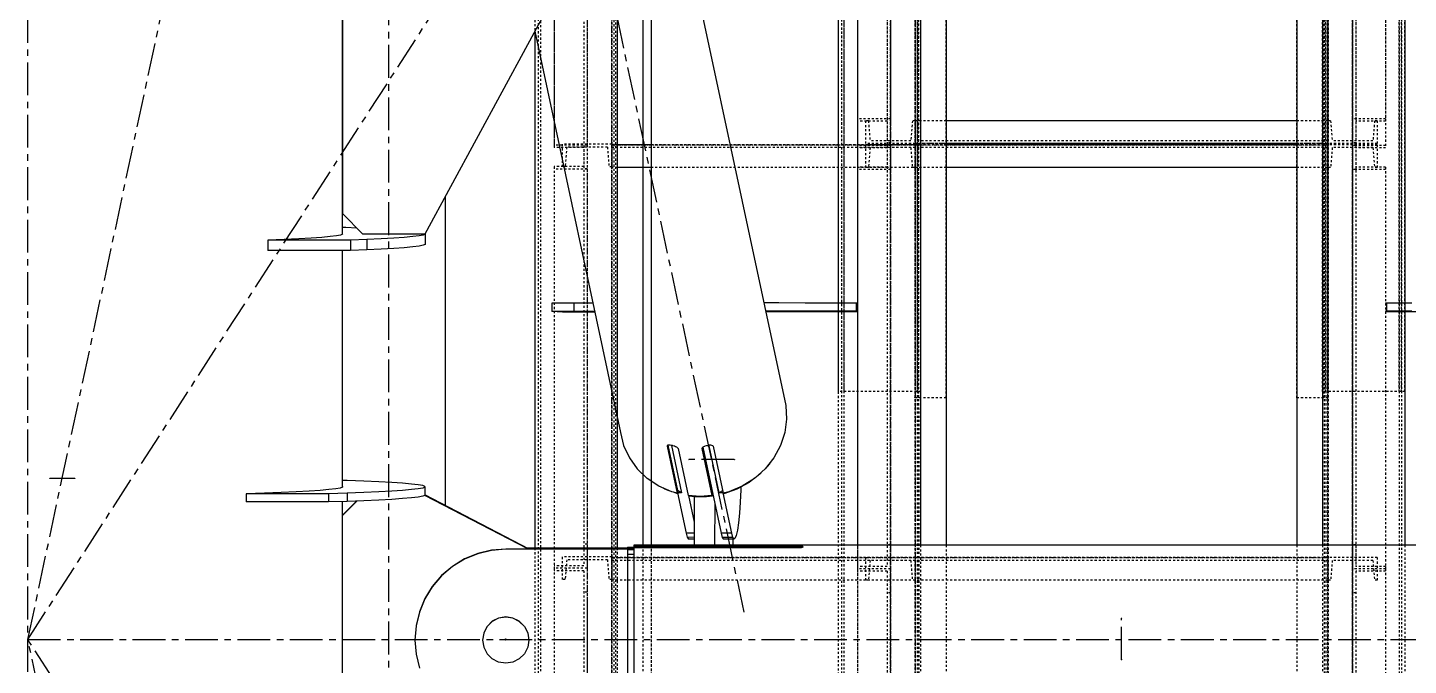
# Model space of a CAD drawing. Header units: millimetres. Extents: x 5143 to 30813, y 232 to 21408.
# Drawn here: x 11839.9 to 12174.5, y 9994 to 10148.5 of the extents above; entities that cross this region are included whole.
import ezdxf

# ---------------------------------------------------------------- set-up
doc = ezdxf.new("R2010")
doc.units = ezdxf.units.MM
doc.header["$LTSCALE"] = 0.25
for name, pattern in [('CENTER', [50.8, 31.75, -6.35, 6.35, -6.35]), ('XKITLINE00', [0]), ('XKITLINE02', [4, 2, -2]), ('XKITLINE03', [6, 3, -1, 1, -1])]:
    doc.linetypes.add(name, pattern=pattern)

msp = doc.modelspace()

# ---------------------------------------------------------------- linework, layer by layer
at = {"color": 3, "linetype": 'XKITLINE02'}
for p, q in [((12055, 10058.83), (12055.01, 11600.44)), ((12055.85, 10058.83), (12055.86, 11600.44)), ((12062.5, 10058.83), (12062.51, 11600.44)), ((12147.49, 10058.83), (12147.49, 11600.44)), ((12153.69, 10060.36), (12153.69, 11600.44)), ((12154.14, 10058.83), (12154.14, 11600.44)), ((12154.54, 10060.36), (12154.54, 11600.44)), ((12154.99, 10058.83), (12154.99, 11600.44)), ((12155.07, 10060.36), (12155.07, 11600.44)), ((12172.3, 10060.36), (12172.3, 11600.44)), ((12172.84, 10060.36), (12172.84, 11600.44)), ((12173.69, 10060.36), (12173.69, 11600.44)), ((12054.92, 10720.34), (12054.93, 10060.36)), ((12055.46, 10720.87), (12055.46, 10060.36)), ((12056.31, 10721.72), (12056.31, 10060.36)), ((12037.69, 10703.1), (12037.69, 10060.36)), ((12036.31, 10701.72), (12036.31, 10060.36)), ((12037.16, 10702.57), (12037.16, 10060.36)), ((12037.16, 10409.49), (12037.16, 9590.91)), ((12037.69, 10409.49), (12037.69, 9590.91)), ((12054.92, 10409.49), (12054.92, 9590.91)), ((12055, 10409.49), (12055.01, 9590.95)), ((12055, 10409.49), (12055, 9590.95)), ((12055.46, 10409.49), (12055.46, 9590.91)), ((12055.85, 10409.49), (12055.86, 9590.95)), ((12055.85, 10409.49), (12055.85, 9590.95)), ((12154.14, 10409.49), (12154.14, 9590.95)), ((12154.14, 10409.49), (12154.14, 9590.95)), ((12154.54, 10409.49), (12154.54, 9590.91)), ((12154.54, 10409.49), (12154.54, 9590.91)), ((12154.99, 10409.49), (12154.99, 9590.95)), ((12154.99, 10409.49), (12154.99, 9590.95)), ((12155.07, 10409.49), (12155.07, 9590.91)), ((12155.07, 10409.49), (12155.07, 9590.91)), ((12172.3, 10409.49), (12172.31, 9590.91)), ((12172.3, 10409.49), (12172.3, 9590.91)), ((12172.84, 10409.49), (12172.84, 9590.91)), ((12172.84, 10409.49), (12172.84, 9590.91)), ((11963.66, 10397.62), (11963.66, 9742.92)), ((11964.19, 10397.09), (11964.19, 9743.46)), ((11981.43, 10379.86), (11981.43, 9760.69)), ((11981.51, 10379.77), (11981.51, 9760.77)), ((11981.96, 10379.32), (11981.96, 9761.22)), ((11982.36, 10379.77), (11982.36, 9760.77)), ((11982.81, 10378.47), (11982.81, 9762.07)), ((11991.01, 10370.27), (11991.01, 9770.27)), ((12036.31, 10370.27), (12036.31, 9770.27)), ((11962.81, 10232.36), (11962.81, 10147.6)), ((12041.01, 10223.17), (12041.01, 10125.85)), ((12048.21, 10222.59), (12048.21, 10120.61)), ((12049.01, 10223.17), (12049.01, 10120.61)), ((12160.99, 10223.17), (12160.99, 10120.61)), ((12161.79, 10222.59), (12161.79, 10120.61)), ((12168.99, 10223.17), (12168.99, 10125.85)), ((11967.51, 10217.52), (11967.51, 10119.49)), ((11974.71, 10216.94), (11974.71, 10114.27)), ((12041.01, 10217.38), (12041.01, 10119.35)), ((12048.21, 10216.8), (12048.21, 10114.13)), ((12049.01, 10217.38), (12049.01, 10114.13)), ((12160.99, 10217.38), (12160.99, 10114.13)), ((12160.99, 10217.38), (12160.99, 10114.13)), ((12161.79, 10216.8), (12161.79, 10114.13)), ((12161.79, 10216.8), (12161.79, 10114.13)), ((12168.99, 10217.38), (12168.99, 10119.35)), ((12168.99, 10217.38), (12168.99, 10119.35)), ((11967.51, 10213.12), (11967.51, 10119.49)), ((11975.51, 10211.18), (11975.51, 10114.27)), ((11974.71, 10209.94), (11974.71, 10114.27)), ((12049.01, 10126.43), (12041.01, 10126.43)), ((12048.21, 10125.85), (12041.01, 10125.85)), ((12043.69, 10125.92), (12043.01, 10125.92)), ((12043.01, 10125.92), (12043.01, 10120.42)), ((12043.01, 10125.92), (12043.01, 10120.42)), ((12043.69, 10125.92), (12044.07, 10121.12)), ((12043.69, 10125.92), (12044.07, 10121.12)), ((12054.33, 10125.92), (12053.94, 10121.12)), ((12054.33, 10125.92), (12053.94, 10121.12)), ((12055.01, 10125.92), (12054.33, 10125.92)), ((12062.51, 10125.92), (12055.01, 10125.92)), ((12055.01, 10125.92), (12055.01, 10120.42)), ((12055.01, 10125.92), (12055.01, 10120.42)), ((12055.01, 10125.92), (12055.01, 10120.42)), ((12154.99, 10125.92), (12147.49, 10125.92)), ((12154.99, 10125.92), (12154.99, 10120.42)), ((12154.99, 10125.92), (12154.99, 10120.42)), ((12155.67, 10125.92), (12154.99, 10125.92)), ((12154.99, 10125.92), (12154.99, 10120.42)), ((12155.67, 10125.92), (12156.05, 10121.12)), ((12155.67, 10125.92), (12156.05, 10121.12)), ((12168.99, 10126.43), (12160.99, 10126.43)), ((12168.99, 10125.85), (12161.79, 10125.85)), ((12166.31, 10125.92), (12165.92, 10121.12)), ((12166.31, 10125.92), (12165.92, 10121.12)), ((12166.99, 10125.92), (12166.31, 10125.92)), ((12166.99, 10125.92), (12166.99, 10120.42)), ((12166.99, 10125.92), (12166.99, 10120.42)), ((12053.94, 10121.12), (12044.07, 10121.12)), ((12154.99, 10121.12), (12055.01, 10121.12)), ((12165.92, 10121.12), (12156.05, 10121.12)), ((11975.51, 10120.07), (11967.51, 10120.07)), ((11974.71, 10119.49), (11967.51, 10119.49)), ((11969.51, 10120.27), (11969.51, 10114.77)), ((11981.51, 10120.27), (11969.51, 10120.27)), ((11969.51, 10120.27), (11969.51, 10114.77)), ((11970.57, 10119.57), (11970.19, 10114.77)), ((11970.57, 10119.57), (11970.19, 10114.77)), ((11980.44, 10119.57), (11970.57, 10119.57)), ((11975.51, 10120.09), (11974.71, 10120.09)), ((11974.71, 10120.09), (11974.71, 10018.11)), ((11975.51, 10120.09), (11975.51, 10017.52)), ((11980.44, 10119.57), (11980.83, 10114.77)), ((11980.44, 10119.57), (11980.83, 10114.77)), ((11981.51, 10120.27), (11981.51, 10114.77)), ((11981.51, 10120.27), (11981.51, 10114.77)), ((11981.51, 10120.13), (11981.51, 10114.63)), ((11982.81, 10120.13), (11981.51, 10120.13)), ((12154.99, 10119.43), (11981.51, 10119.43)), ((12062.51, 10120.13), (11991.01, 10120.13)), ((12049.01, 10119.93), (12041.01, 10119.93)), ((12048.21, 10119.35), (12041.01, 10119.35)), ((12055.01, 10120.42), (12043.01, 10120.42)), ((12043.01, 10120.13), (12043.01, 10114.63)), ((12055.01, 10120.13), (12043.01, 10120.13)), ((12043.01, 10120.13), (12043.01, 10114.63)), ((12044.07, 10119.43), (12043.69, 10114.63)), ((12044.07, 10119.43), (12043.69, 10114.63)), ((12053.94, 10119.43), (12044.07, 10119.43)), ((12049.01, 10120.61), (12048.21, 10120.61)), ((12049.01, 10119.94), (12048.21, 10119.94)), ((12048.21, 10119.94), (12048.21, 10021.9)), ((12048.21, 10119.93), (12048.21, 10114.13)), ((12049.01, 10119.94), (12049.01, 10021.9)), ((12053.94, 10119.43), (12054.33, 10114.63)), ((12053.94, 10119.43), (12054.33, 10114.63)), ((12062.51, 10120.42), (12055.01, 10120.42)), ((12055.01, 10120.13), (12055.01, 10114.63)), ((12062.51, 10120.13), (12055.01, 10120.13)), ((12055.01, 10120.13), (12055.01, 10114.63)), ((12055.01, 10120.13), (12055.01, 10114.63)), ((12154.99, 10119.43), (12055.01, 10119.43)), ((12154.99, 10120.42), (12147.49, 10120.42)), ((12154.99, 10120.13), (12147.49, 10120.13)), ((12154.99, 10120.13), (12147.49, 10120.13)), ((12166.99, 10120.42), (12154.99, 10120.42)), ((12154.99, 10120.13), (12154.99, 10114.63)), ((12154.99, 10120.13), (12154.99, 10114.63)), ((12154.99, 10120.13), (12154.99, 10114.63)), ((12166.99, 10120.13), (12154.99, 10120.13)), ((12154.99, 10120.13), (12154.99, 10114.63)), ((12154.99, 10120.13), (12154.99, 10114.63)), ((12166.99, 10120.13), (12154.99, 10120.13)), ((12154.99, 10120.13), (12154.99, 10114.63)), ((12156.05, 10119.43), (12155.67, 10114.63)), ((12156.05, 10119.43), (12155.67, 10114.63)), ((12156.05, 10119.43), (12155.67, 10114.63)), ((12156.05, 10119.43), (12155.67, 10114.63)), ((12165.92, 10119.43), (12156.05, 10119.43)), ((12165.92, 10119.43), (12156.05, 10119.43)), ((12161.79, 10120.61), (12160.99, 10120.61)), ((12160.99, 10119.94), (12160.99, 10017.38)), ((12161.79, 10119.94), (12160.99, 10119.94)), ((12160.99, 10119.94), (12160.99, 10017.38)), ((12161.79, 10119.94), (12160.99, 10119.94)), ((12168.99, 10119.93), (12160.99, 10119.93)), ((12168.99, 10119.93), (12160.99, 10119.93)), ((12161.79, 10119.94), (12161.79, 10017.96)), ((12161.79, 10119.94), (12161.79, 10017.96)), ((12168.99, 10119.35), (12161.79, 10119.35)), ((12168.99, 10119.35), (12161.79, 10119.35)), ((12165.92, 10119.43), (12166.31, 10114.63)), ((12165.92, 10119.43), (12166.31, 10114.63)), ((12165.92, 10119.43), (12166.31, 10114.63)), ((12165.92, 10119.43), (12166.31, 10114.63)), ((12166.99, 10120.13), (12166.99, 10114.63)), ((12166.99, 10120.13), (12166.99, 10114.63)), ((12166.99, 10120.13), (12166.99, 10114.63)), ((12166.99, 10120.13), (12166.99, 10114.63)), ((11974.71, 10114.84), (11967.51, 10114.84)), ((11967.51, 10114.84), (11967.51, 10017.52)), ((11975.51, 10114.26), (11967.51, 10114.26)), ((11970.19, 10114.77), (11969.51, 10114.77)), ((11975.51, 10114.27), (11974.71, 10114.27)), ((11981.51, 10114.77), (11980.83, 10114.77)), ((11982.81, 10114.63), (11981.51, 10114.63)), ((12062.51, 10114.63), (11991.01, 10114.63)), ((12048.21, 10114.7), (12041.01, 10114.7)), ((12041.01, 10114.7), (12041.01, 10017.38)), ((12049.01, 10114.12), (12041.01, 10114.12)), ((12043.69, 10114.63), (12043.01, 10114.63)), ((12049.01, 10114.13), (12048.21, 10114.13)), ((12055.01, 10114.63), (12054.33, 10114.63)), ((12062.51, 10114.63), (12055.01, 10114.63)), ((12154.99, 10114.63), (12147.49, 10114.63)), ((12154.99, 10114.63), (12147.49, 10114.63)), ((12155.67, 10114.63), (12154.99, 10114.63)), ((12155.67, 10114.63), (12154.99, 10114.63)), ((12161.79, 10114.13), (12160.99, 10114.13)), ((12161.79, 10114.13), (12160.99, 10114.13)), ((12168.99, 10114.12), (12160.99, 10114.12)), ((12168.99, 10114.12), (12160.99, 10114.12)), ((12168.99, 10114.7), (12161.79, 10114.7)), ((12168.99, 10114.7), (12161.79, 10114.7)), ((12166.99, 10114.63), (12166.31, 10114.63)), ((12166.99, 10114.63), (12166.31, 10114.63)), ((12168.99, 10114.7), (12168.99, 10017.38)), ((12168.99, 10114.7), (12168.99, 10017.38)), ((12056.31, 10060.36), (12036.31, 10060.36)), ((12062.5, 10058.83), (12055, 10058.83)), ((12154.99, 10058.83), (12147.49, 10058.83)), ((12173.69, 10060.36), (12153.69, 10060.36)), ((11962.81, 10022.4), (11962.81, 9978.15)), ((11975.51, 10023.35), (11974.71, 10023.35)), ((11975.51, 10022.4), (11975.51, 10017.52)), ((11982.81, 10022.4), (11982.81, 9978.15)), ((11989.01, 10023.11), (11989.01, 9977.44)), ((11991.01, 10023.11), (11991.01, 9977.44)), ((12041.01, 10023.11), (12041.01, 9977.44)), ((12041.01, 10021.9), (12041.01, 10017.96)), ((12049.01, 10023.2), (12048.21, 10023.2)), ((12048.21, 10021.9), (12048.21, 10017.96)), ((12049.01, 10021.9), (12049.01, 10017.38)), ((12056.31, 10023.11), (12056.31, 9977.44)), ((12062.5, 10023.11), (12062.5, 9977.44)), ((12062.51, 10023.11), (12062.51, 9977.44)), ((12147.49, 10023.11), (12147.49, 9977.44)), ((12147.49, 10023.11), (12147.49, 9977.44)), ((12153.69, 10023.11), (12153.69, 9977.44)), ((12153.69, 10023.11), (12153.69, 9977.44)), ((12160.99, 10023.2), (12160.99, 10017.38)), ((12161.79, 10023.2), (12160.99, 10023.2)), ((12161.79, 10023.2), (12160.99, 10023.2)), ((12161.79, 10023.2), (12161.79, 10017.96)), ((12173.69, 10023.11), (12173.69, 9977.44)), ((12173.69, 10023.11), (12173.69, 9977.44)), ((11974.71, 10018.11), (11967.51, 10018.11)), ((11967.51, 10017.52), (11967.51, 9919.49)), ((11975.51, 10017.52), (11967.51, 10017.52)), ((11975.51, 10017.52), (11967.51, 10017.52)), ((11969.51, 10020.27), (11969.51, 10014.77)), ((11981.51, 10020.27), (11969.51, 10020.27)), ((11969.51, 10020.27), (11969.51, 10014.77)), ((11970.57, 10019.57), (11970.19, 10014.77)), ((11970.57, 10019.57), (11970.19, 10014.77)), ((11980.44, 10019.57), (11970.57, 10019.57)), ((11975.51, 10017.52), (11975.51, 9914.27)), ((11980.44, 10019.57), (11980.83, 10014.77)), ((11980.44, 10019.57), (11980.83, 10014.77)), ((11981.51, 10020.27), (11981.51, 10014.77)), ((11981.51, 10020.27), (11981.51, 10014.77)), ((11981.51, 10020.13), (11981.51, 10014.63)), ((12154.99, 10020.13), (11981.51, 10020.13)), ((12154.99, 10019.43), (11981.51, 10019.43)), ((12048.21, 10017.96), (12041.01, 10017.96)), ((12041.01, 10017.38), (12041.01, 9978.88)), ((12049.01, 10017.38), (12041.01, 10017.38)), ((12049.01, 10017.38), (12041.01, 10017.38)), ((12043.01, 10020.13), (12043.01, 10014.63)), ((12055.01, 10020.13), (12043.01, 10020.13)), ((12043.01, 10020.13), (12043.01, 10014.63)), ((12044.07, 10019.43), (12043.69, 10014.63)), ((12044.07, 10019.43), (12043.69, 10014.63)), ((12053.94, 10019.43), (12044.07, 10019.43)), ((12049.01, 10017.38), (12049.01, 9914.13)), ((12053.94, 10019.43), (12054.33, 10014.63)), ((12053.94, 10019.43), (12054.33, 10014.63)), ((12055.01, 10020.13), (12055.01, 10014.63)), ((12154.99, 10020.13), (12055.01, 10020.13)), ((12055.01, 10020.13), (12055.01, 10014.63)), ((12055.01, 10020.13), (12055.01, 10014.63)), ((12154.99, 10019.43), (12055.01, 10019.43)), ((12154.99, 10020.13), (12154.99, 10014.63)), ((12154.99, 10020.13), (12154.99, 10014.63)), ((12154.99, 10020.13), (12154.99, 10014.63)), ((12166.99, 10020.13), (12154.99, 10020.13)), ((12154.99, 10020.13), (12154.99, 10014.63)), ((12154.99, 10020.13), (12154.99, 10014.63)), ((12166.99, 10020.13), (12154.99, 10020.13)), ((12154.99, 10020.13), (12154.99, 10014.63)), ((12156.05, 10019.43), (12155.67, 10014.63)), ((12156.05, 10019.43), (12155.67, 10014.63)), ((12156.05, 10019.43), (12155.67, 10014.63)), ((12156.05, 10019.43), (12155.67, 10014.63)), ((12165.92, 10019.43), (12156.05, 10019.43)), ((12165.92, 10019.43), (12156.05, 10019.43)), ((12160.99, 10017.38), (12160.99, 9914.13)), ((12168.99, 10017.38), (12160.99, 10017.38)), ((12168.99, 10017.38), (12160.99, 10017.38)), ((12160.99, 10017.38), (12160.99, 9914.13)), ((12168.99, 10017.38), (12160.99, 10017.38)), ((12168.99, 10017.38), (12160.99, 10017.38)), ((12168.99, 10017.96), (12161.79, 10017.96)), ((12168.99, 10017.96), (12161.79, 10017.96)), ((12165.92, 10019.43), (12166.31, 10014.63)), ((12165.92, 10019.43), (12166.31, 10014.63)), ((12165.92, 10019.43), (12166.31, 10014.63)), ((12165.92, 10019.43), (12166.31, 10014.63)), ((12166.99, 10020.13), (12166.99, 10014.63)), ((12166.99, 10020.13), (12166.99, 10014.63)), ((12166.99, 10020.13), (12166.99, 10014.63)), ((12166.99, 10020.13), (12166.99, 10014.63)), ((12168.99, 10017.96), (12168.99, 10017.38)), ((12168.99, 10017.38), (12168.99, 9919.35)), ((12168.99, 10017.38), (12168.99, 9919.35)), ((11974.71, 10016.94), (11967.51, 10016.94)), ((11970.19, 10014.77), (11969.51, 10014.77)), ((11974.71, 10016.94), (11974.71, 9914.27)), ((11981.51, 10014.77), (11980.83, 10014.77)), ((12154.99, 10014.63), (11981.51, 10014.63)), ((12048.21, 10016.8), (12041.01, 10016.8)), ((12043.69, 10014.63), (12043.01, 10014.63)), ((12048.21, 10016.8), (12048.21, 9978.88)), ((12055.01, 10014.63), (12054.33, 10014.63)), ((12154.99, 10014.63), (12055.01, 10014.63)), ((12155.67, 10014.63), (12154.99, 10014.63)), ((12155.67, 10014.63), (12154.99, 10014.63)), ((12161.79, 10016.8), (12161.79, 9914.13)), ((12168.99, 10016.8), (12161.79, 10016.8)), ((12161.79, 10016.8), (12161.79, 9914.13)), ((12168.99, 10016.8), (12161.79, 10016.8)), ((12166.99, 10014.63), (12166.31, 10014.63)), ((12166.99, 10014.63), (12166.31, 10014.63)), ((11975.51, 10011.72), (11974.71, 10011.72)), ((12049.01, 10011.57), (12048.21, 10011.57)), ((12161.79, 10011.57), (12160.99, 10011.57)), ((12161.79, 10011.57), (12160.99, 10011.57)), ((11975.51, 10009.95), (11975.51, 9920.07))]:
    msp.add_line(p, q, dxfattribs=at)
at = {"color": 1, "linetype": 'XKITLINE03'}
for p, q in [((12055.01, 11600.44), (12055, 10058.83)), ((12154.99, 10058.83), (12154.99, 11600.44)), ((12160.99, 11600.44), (12160.99, 10060.36)), ((12049.01, 9590.91), (12049.01, 10409.49)), ((12055, 10409.49), (12055.01, 9590.95)), ((12055, 10409.49), (12055, 9590.95)), ((12154.99, 9590.95), (12154.99, 10409.49)), ((12154.99, 9590.95), (12154.99, 10409.49)), ((12160.99, 10409.49), (12160.99, 9590.91)), ((12160.99, 9590.91), (12160.99, 10409.49)), ((11981.51, 9760.77), (11981.51, 10379.77)), ((12049.01, 10223.17), (12049.01, 10126.43)), ((12160.99, 10126.43), (12160.99, 10223.17)), ((11975.51, 10217.52), (11975.51, 10120.07)), ((12049.01, 10217.38), (12049.01, 10119.93)), ((12160.99, 10119.93), (12160.99, 10217.38)), ((12160.99, 10119.93), (12160.99, 10217.38)), ((11981.51, 10120.27), (11981.51, 10120.27)), ((11981.51, 10120.13), (12154.99, 10120.13)), ((12154.99, 10120.42), (12055.01, 10120.42)), ((12055.01, 10120.42), (12055.01, 10120.42)), ((12055.01, 10120.13), (12154.99, 10120.13)), ((12055.01, 10120.13), (12055.01, 10120.13)), ((12154.99, 10120.42), (12154.99, 10120.42)), ((12154.99, 10120.13), (12154.99, 10120.13)), ((12154.99, 10120.13), (12154.99, 10120.13)), ((11975.51, 10114.26), (11975.51, 10017.52)), ((12049.01, 10114.12), (12049.01, 10017.38)), ((12160.99, 10017.38), (12160.99, 10114.12)), ((12160.99, 10017.38), (12160.99, 10114.12)), ((11975.51, 10017.52), (11975.51, 9920.07)), ((11981.51, 10020.27), (11981.51, 10020.27)), ((11981.51, 10020.13), (12154.99, 10020.13)), ((12049.01, 10017.38), (12049.01, 9919.93)), ((12055.01, 10020.13), (12154.99, 10020.13)), ((12055.01, 10020.13), (12055.01, 10020.13)), ((12154.99, 10020.13), (12154.99, 10020.13)), ((12154.99, 10020.13), (12154.99, 10020.13)), ((12160.99, 9919.93), (12160.99, 10017.38)), ((12160.99, 9919.93), (12160.99, 10017.38))]:
    msp.add_line(p, q, dxfattribs=at)
at = {"color": 8, "linetype": 'CENTER'}
for p, q in [((12013.58, 10006.9), (11840, 10820.27)), ((11840, 10000.27), (12370, 10820.27)), ((11840, 8951.04), (11840, 10620.27)), ((11840, 10000.27), (11927.5, 10410.27)), ((11927.5, 9590.27), (11927.5, 10410.27)), ((12011.17, 10043.85), (12000.21, 10043.88)), ((11845.34, 10039.34), (11851.32, 10039.33)), ((12105, 9995.42), (12105, 10005.42)), ((11955.8, 10000.14), (11955.8, 10000.41)), ((12370, 9180.27), (11840, 10000.27)), ((11840, 10000.27), (12370, 10000.27)), ((11927.5, 9590.27), (11840, 10000.27))]:
    msp.add_line(p, q, dxfattribs=at)
at = {"color": 7, "linetype": 'XKITLINE00'}
for p, q in [((12147.49, 10409.49), (12147.49, 10023.11)), ((12147.49, 10409.49), (12147.49, 10023.11)), ((12153.69, 10409.49), (12153.69, 10023.11)), ((12153.69, 10409.49), (12153.69, 10023.11)), ((12173.69, 10409.49), (12173.69, 10023.11)), ((12173.69, 10409.49), (12173.69, 10023.11)), ((12062.5, 10302.46), (12062.5, 10023.11)), ((12062.51, 10302.46), (12062.51, 10023.11)), ((12056.31, 10292.87), (12056.31, 10023.11)), ((12041.01, 10269.2), (12041.01, 10023.11)), ((11991.01, 10191.84), (11991.01, 10023.11)), ((11989.01, 10188.75), (11989.01, 10023.11)), ((11982.81, 10180.45), (11982.81, 10022.4)), ((11962.81, 10147.6), (11962.81, 10022.4)), ((12147.49, 10125.92), (12062.51, 10125.92)), ((11991.01, 10120.13), (11982.81, 10120.13)), ((12147.49, 10120.42), (12062.51, 10120.42)), ((12147.49, 10120.13), (12062.51, 10120.13)), ((12147.49, 10120.13), (12062.51, 10120.13)), ((11991.01, 10114.63), (11982.81, 10114.63)), ((12147.49, 10114.63), (12062.51, 10114.63)), ((12147.49, 10114.63), (12062.51, 10114.63))]:
    msp.add_line(p, q, dxfattribs=at)
at = {"color": 8, "linetype": 'XKITLINE00'}
for p, q in [((11916.2, 10201.99), (11916.2, 10098.43)), ((11916.21, 10198.43), (11916.21, 10103.47)), ((11993.89, 10196.3), (12023.63, 10056.94)), ((11969.17, 10159.36), (11936.21, 10098.48)), ((11962.82, 10147.62), (11983.57, 10050.42)), ((11941.09, 10107.49), (11941.09, 10032.77)), ((11916.2, 10103.52), (11916.21, 10103.47)), ((11921.21, 10098.48), (11916.21, 10103.47)), ((11908.66, 10097.52), (11905.63, 10097.35)), ((11911.21, 10097.7), (11908.66, 10097.52)), ((11913.26, 10097.88), (11911.21, 10097.7)), ((11914.79, 10098.07), (11913.26, 10097.88)), ((11915.79, 10098.26), (11914.79, 10098.07)), ((11916.25, 10098.45), (11915.79, 10098.26)), ((11917.05, 10100.06), (11916.2, 10100.06)), ((11916.2, 10098.61), (11916.25, 10098.45)), ((11919.73, 10099.96), (11917.05, 10100.06)), ((11936.21, 10098.48), (11921.21, 10098.48)), ((11928.66, 10097.53), (11925.62, 10097.36)), ((11931.21, 10097.7), (11928.66, 10097.53)), ((11933.26, 10097.89), (11931.21, 10097.7)), ((11934.79, 10098.07), (11933.26, 10097.89)), ((11935.79, 10098.27), (11934.79, 10098.07)), ((11936.25, 10098.46), (11935.79, 10098.27)), ((11936.23, 10098.52), (11936.25, 10098.46)), ((11936.25, 10098.46), (11936.25, 10095.96)), ((11902.13, 10097.19), (11898.19, 10097.03)), ((11918.19, 10097.04), (11898.19, 10097.03)), ((11898.19, 10097.03), (11898.19, 10094.53)), ((11918.19, 10094.54), (11898.19, 10094.53)), ((11905.63, 10097.35), (11902.13, 10097.19)), ((11916.2, 10094.54), (11916.2, 10037.15)), ((11922.13, 10097.19), (11918.19, 10097.04)), ((11918.19, 10097.04), (11918.19, 10094.54)), ((11922.13, 10094.69), (11918.19, 10094.54)), ((11925.62, 10097.36), (11922.13, 10097.19)), ((11922.13, 10097.19), (11922.13, 10094.69)), ((11925.62, 10094.86), (11922.13, 10094.69)), ((11928.66, 10095.03), (11925.62, 10094.86)), ((11931.21, 10095.2), (11928.66, 10095.03)), ((11933.26, 10095.39), (11931.21, 10095.2)), ((11934.79, 10095.58), (11933.26, 10095.39)), ((11935.79, 10095.77), (11934.79, 10095.58)), ((11936.25, 10095.96), (11935.79, 10095.77)), ((11972.32, 10081.75), (11966.96, 10081.73)), ((11966.96, 10081.73), (11966.96, 10079.73)), ((11976.88, 10081.76), (11972.32, 10081.75)), ((11972.32, 10081.75), (11972.32, 10079.75)), ((12021.99, 10081.8), (12018.32, 10081.8)), ((12028.37, 10081.79), (12021.99, 10081.8)), ((12034.64, 10081.79), (12028.37, 10081.79)), ((12040.75, 10081.78), (12034.64, 10081.79)), ((12040.75, 10081.78), (12040.75, 10079.78)), ((12041.01, 10081.78), (12040.75, 10081.78)), ((12169.24, 10081.78), (12168.99, 10081.78)), ((12175.35, 10081.79), (12169.24, 10081.78)), ((12169.24, 10081.78), (12169.24, 10079.78)), ((11972.32, 10079.75), (11966.96, 10079.73)), ((11969.54, 10079.59), (11966.96, 10079.73)), ((11969.54, 10079.74), (11969.54, 10079.59)), ((11974.9, 10079.6), (11969.54, 10079.59)), ((11977.3, 10079.76), (11972.32, 10079.75)), ((11974.9, 10079.75), (11974.9, 10079.6)), ((11977.34, 10079.61), (11974.9, 10079.6)), ((12021.99, 10079.8), (12018.75, 10079.8)), ((12024.58, 10079.66), (12018.78, 10079.66)), ((12028.37, 10079.79), (12021.99, 10079.8)), ((12030.96, 10079.65), (12024.58, 10079.66)), ((12034.64, 10079.79), (12028.37, 10079.79)), ((12037.23, 10079.64), (12030.96, 10079.65)), ((12040.75, 10079.78), (12034.64, 10079.79)), ((12041.01, 10079.64), (12037.23, 10079.64)), ((12041.01, 10079.78), (12040.75, 10079.78)), ((12169.24, 10079.78), (12168.99, 10079.78)), ((12172.76, 10079.64), (12168.99, 10079.64)), ((12175.35, 10079.79), (12169.24, 10079.78)), ((12179.03, 10079.65), (12172.76, 10079.64)), ((12023.63, 10056.94), (12023.82, 10053.68)), ((12023.82, 10053.68), (12023.39, 10050.42)), ((11983.57, 10050.42), (11984.36, 10047.26)), ((11984.36, 10047.26), (11985.75, 10044.29)), ((11994.93, 10047.25), (11994.89, 10047.13)), ((11995.08, 10047.33), (11994.93, 10047.25)), ((11995.07, 10047.33), (11997.36, 10036.62)), ((11995.3, 10047.37), (11995.08, 10047.33)), ((11995.1, 10047.33), (11997.45, 10036.36)), ((11995.6, 10047.36), (11995.3, 10047.37)), ((11995.94, 10047.31), (11995.6, 10047.36)), ((11995.95, 10047.25), (11995.82, 10047.33)), ((11996.3, 10047.22), (11995.94, 10047.31)), ((11995.95, 10047.25), (11998.39, 10035.84)), ((11996.17, 10047.25), (11995.95, 10047.25)), ((11996.66, 10047.09), (11996.3, 10047.22)), ((12004.4, 10047.19), (12004.05, 10047.07)), ((12004.77, 10047.29), (12004.4, 10047.19)), ((12004.98, 10047.23), (12004.55, 10047.23)), ((12005.13, 10047.34), (12004.77, 10047.29)), ((12005.19, 10047.34), (12004.98, 10047.23)), ((12004.98, 10047.23), (12007.42, 10035.82)), ((12005.46, 10047.34), (12005.13, 10047.34)), ((12005.74, 10047.3), (12005.46, 10047.34)), ((12005.94, 10047.22), (12005.74, 10047.3)), ((12005.94, 10047.22), (12006.04, 10047.1)), ((12022.37, 10047.26), (12020.77, 10044.29)), ((12023.39, 10050.42), (12022.37, 10047.26)), ((11985.75, 10044.29), (11987.67, 10041.61)), ((11994.89, 10047.13), (11997.32, 10035.72)), ((11996.9, 10046.98), (11996.66, 10047.09)), ((11996.98, 10046.96), (11996.9, 10046.98)), ((11997.25, 10046.84), (11996.98, 10046.96)), ((11997.45, 10046.7), (11997.25, 10046.84)), ((11997.45, 10046.7), (11997.55, 10046.56)), ((11997.55, 10046.56), (11999.99, 10035.14)), ((12003.38, 10046.69), (12003.33, 10046.55)), ((12003.33, 10046.55), (12005.77, 10035.14)), ((12003.52, 10046.83), (12003.38, 10046.69)), ((12003.5, 10046.8), (12005.8, 10036.02)), ((12003.75, 10046.95), (12003.52, 10046.83)), ((12003.54, 10046.84), (12007.99, 10026.01)), ((12003.92, 10047), (12003.75, 10046.95)), ((12004.05, 10047.07), (12003.92, 10047)), ((12006.04, 10047.1), (12008.48, 10035.69)), ((12020.77, 10044.29), (12018.65, 10041.61)), ((11990.08, 10039.3), (11987.67, 10041.61)), ((12018.65, 10041.61), (12016.08, 10039.3)), ((12018.13, 10041.15), (12017.38, 10040.32)), ((12019.6, 10042.74), (12019.2, 10042.3)), ((12019.86, 10043.14), (12019.6, 10042.74)), ((11916.23, 10037.16), (11915.68, 10036.97)), ((11917.34, 10038.78), (11916.2, 10038.81)), ((11916.23, 10037.36), (11916.2, 10037.37)), ((11916.23, 10037.36), (11916.23, 10037.16)), ((11921.4, 10038.62), (11917.34, 10038.78)), ((11925.01, 10038.46), (11921.4, 10038.62)), ((11928.16, 10038.29), (11925.01, 10038.46)), ((11930.81, 10038.11), (11928.16, 10038.29)), ((11932.96, 10037.93), (11930.81, 10038.11)), ((11934.59, 10037.74), (11932.96, 10037.93)), ((11935.68, 10037.55), (11934.59, 10037.74)), ((11936.23, 10037.36), (11935.68, 10037.55)), ((11936.23, 10037.16), (11935.68, 10036.97)), ((11936.23, 10037.36), (11936.23, 10035.16)), ((11992.9, 10037.42), (11990.08, 10039.3)), ((11996.04, 10036.04), (11992.9, 10037.42)), ((12013.12, 10037.42), (12009.88, 10036.04)), ((12014.75, 10038.28), (12011.8, 10036.66)), ((12012.76, 10037.19), (12012.74, 10036.51)), ((12016.08, 10039.3), (12013.12, 10037.42)), ((12015.99, 10039.24), (12014.75, 10038.28)), ((12017.38, 10040.32), (12016.18, 10039.39)), ((11897.34, 10035.74), (11892.88, 10035.6)), ((11912.88, 10035.6), (11892.88, 10035.6)), ((11892.88, 10035.6), (11892.88, 10033.6)), ((11901.4, 10035.89), (11897.34, 10035.74)), ((11905.01, 10036.05), (11901.4, 10035.89)), ((11908.16, 10036.22), (11905.01, 10036.05)), ((11910.81, 10036.4), (11908.16, 10036.22)), ((11912.96, 10036.58), (11910.81, 10036.4)), ((11917.34, 10035.74), (11912.88, 10035.6)), ((11912.88, 10035.6), (11912.88, 10033.6)), ((11914.59, 10036.77), (11912.96, 10036.58)), ((11915.68, 10036.97), (11914.59, 10036.77)), ((11919.7, 10033.83), (11916.2, 10030.32)), ((11919.83, 10033.83), (11916.2, 10030.2)), ((11921.4, 10035.89), (11917.34, 10035.74)), ((11917.34, 10035.74), (11917.34, 10033.74)), ((11921.4, 10033.89), (11917.34, 10033.74)), ((11925.01, 10036.05), (11921.4, 10035.89)), ((11925.01, 10034.05), (11921.4, 10033.89)), ((11928.16, 10036.22), (11925.01, 10036.05)), ((11928.16, 10034.22), (11925.01, 10034.05)), ((11930.81, 10036.4), (11928.16, 10036.22)), ((11930.81, 10034.4), (11928.16, 10034.22)), ((11932.96, 10036.58), (11930.81, 10036.4)), ((11932.96, 10034.59), (11930.81, 10034.4)), ((11934.59, 10036.77), (11932.96, 10036.58)), ((11934.59, 10034.77), (11932.96, 10034.59)), ((11935.68, 10036.97), (11934.59, 10036.77)), ((11935.68, 10034.97), (11934.59, 10034.77)), ((11936.23, 10035.16), (11935.68, 10034.97)), ((11961.44, 10022.19), (11936.23, 10035.3)), ((11961.18, 10022.2), (11936.23, 10035.18)), ((11994.36, 10036.71), (11993.83, 10037.01)), ((11994.35, 10036.79), (11994.36, 10036.71)), ((11995.4, 10036.32), (11994.36, 10036.71)), ((11997.32, 10035.72), (11996.04, 10036.04)), ((11997.46, 10035.56), (11996.42, 10035.94)), ((11997.36, 10036.62), (11997.32, 10035.72)), ((11997.36, 10036.75), (11997.34, 10036.13)), ((11997.34, 10036.13), (11997.46, 10035.56)), ((11997.45, 10036.36), (11997.43, 10035.84)), ((11998.39, 10035.84), (11997.43, 10035.84)), ((11997.43, 10035.84), (11999.52, 10026.03)), ((11998.39, 10035.84), (11997.45, 10036.36)), ((11997.46, 10035.67), (11997.46, 10035.56)), ((12002.92, 10034.91), (11999.99, 10035.14)), ((12000.07, 10035.14), (12001.44, 10028.7)), ((12000.1, 10035.14), (12000.13, 10035)), ((12001.56, 10034.85), (12000.13, 10035)), ((12001.46, 10034.86), (12001.43, 10023.11)), ((12001.53, 10035.02), (12001.56, 10034.85)), ((12003.01, 10034.8), (12001.56, 10034.85)), ((12005.77, 10035.14), (12002.92, 10034.91)), ((12004.46, 10034.84), (12003.01, 10034.8)), ((12004.42, 10035.03), (12004.46, 10034.84)), ((12005.9, 10034.99), (12004.46, 10034.84)), ((12005.8, 10036.02), (12005.77, 10035.14)), ((12005.81, 10036.22), (12005.78, 10035.56)), ((12005.78, 10035.56), (12005.9, 10034.99)), ((12005.93, 10035.65), (12005.9, 10034.99)), ((12008.35, 10036.3), (12007.42, 10035.82)), ((12008.38, 10035.82), (12007.42, 10035.82)), ((12008.39, 10036.09), (12008.38, 10035.82)), ((12008.38, 10035.82), (12010.48, 10026)), ((12009.88, 10036.04), (12008.48, 10035.69)), ((12008.58, 10035.72), (12008.62, 10035.53)), ((12011.8, 10036.66), (12008.62, 10035.53)), ((12011.76, 10036.84), (12011.8, 10036.66)), ((12012.74, 10036.51), (12012.59, 10033.52)), ((11912.88, 10033.6), (11892.88, 10033.6)), ((11917.34, 10033.74), (11912.88, 10033.6)), ((11916.2, 10033.7), (11916.2, 10030.26)), ((12006.43, 10033.29), (12006.41, 10023.11)), ((12012.41, 10030.85), (12012.18, 10028.57)), ((12012.59, 10033.52), (12012.41, 10030.85)), ((11916.2, 10030.26), (11916.2, 10030.2)), ((11916.2, 10030.2), (11916.2, 9970.23)), ((12012.18, 10028.57), (12011.93, 10026.76)), ((12001.43, 10026.03), (11999.52, 10026.03)), ((11999.52, 10026.03), (11999.8, 10025.03)), ((12001.43, 10025.02), (11999.8, 10025.03)), ((11999.8, 10025.03), (12000.1, 10024.6)), ((12001.43, 10024.59), (12000.1, 10024.6)), ((12010.48, 10026), (12007.99, 10026.01)), ((12007.99, 10026.01), (12008.27, 10025.01)), ((12010.76, 10025), (12008.27, 10025.01)), ((12008.27, 10025.01), (12008.56, 10024.58)), ((12011.05, 10024.57), (12008.56, 10024.58)), ((12010.48, 10026), (12010.76, 10025)), ((12010.76, 10025), (12011.05, 10024.57)), ((12010.79, 10024.57), (12010.79, 10023.11)), ((12011.35, 10024.73), (12011.05, 10024.57)), ((12011.65, 10025.46), (12011.35, 10024.73)), ((12011.93, 10026.76), (12011.65, 10025.46)), ((11949, 10021.11), (11945.81, 10019.79)), ((11949, 10021.05), (11945.81, 10019.73)), ((11952.35, 10021.92), (11949, 10021.11)), ((11952.35, 10021.86), (11949, 10021.05)), ((11955.8, 10022.19), (11952.35, 10021.92)), ((11955.8, 10022.13), (11952.35, 10021.86)), ((11952.35, 10021.92), (11952.35, 10021.86)), ((11986.8, 10022.19), (11955.8, 10022.19)), ((11955.8, 10022.19), (11955.8, 10022.13)), ((11986.8, 10022.13), (11955.8, 10022.13)), ((11985.3, 10022.4), (11961.03, 10022.4)), ((11985.3, 10022.34), (11961.15, 10022.34)), ((11985.3, 10022.61), (11985.3, 10022.19)), ((11986.8, 10022.55), (11985.3, 10022.55)), ((11986.8, 10022.41), (11985.3, 10022.41)), ((11985.3, 10022), (11985.3, 10019.23)), ((11986.8, 10022), (11985.3, 10022)), ((11986.8, 10020.88), (11985.3, 10020.88)), ((11986.8, 10023.11), (11986.8, 10021.5)), ((12223.2, 10023.11), (11986.8, 10023.11)), ((12026.8, 10022.83), (11986.8, 10022.83)), ((12026.8, 10022.46), (11986.8, 10022.46)), ((11986.8, 10021.5), (11986.8, 9977.44)), ((12026.8, 10022.83), (12026.8, 10022.46)), ((12027.11, 10022.83), (12026.8, 10022.83)), ((12027.11, 10022.47), (12026.8, 10022.46)), ((12027.11, 10022.83), (12027.11, 10022.47)), ((12027.39, 10022.81), (12027.11, 10022.83)), ((12027.39, 10022.51), (12027.11, 10022.47)), ((12027.63, 10022.79), (12027.39, 10022.81)), ((12027.63, 10022.57), (12027.39, 10022.51)), ((12027.8, 10022.76), (12027.63, 10022.79)), ((12027.8, 10022.65), (12027.63, 10022.57)), ((12027.88, 10022.72), (12027.8, 10022.76)), ((12027.88, 10022.68), (12027.8, 10022.65)), ((12027.88, 10022.72), (12027.88, 10022.68)), ((11942.86, 10017.99), (11940.24, 10015.75)), ((11942.86, 10017.93), (11940.24, 10015.69)), ((11945.81, 10019.79), (11942.86, 10017.99)), ((11945.81, 10019.73), (11942.86, 10017.93)), ((11985.3, 10019.23), (11985.3, 9978.28)), ((11940.24, 10015.75), (11938, 10013.12)), ((11940.24, 10015.69), (11938, 10013.06)), ((11938, 10013.12), (11936.19, 10010.18)), ((11938, 10013.06), (11936.19, 10010.12)), ((11936.19, 10010.18), (11934.87, 10006.99)), ((11936.19, 10010.12), (11934.87, 10006.93)), ((11934.87, 10006.99), (11934.07, 10003.64)), ((11934.87, 10006.93), (11934.07, 10003.58)), ((11952.5, 10004.67), (11951.26, 10003.43)), ((11952.5, 10004.64), (11951.26, 10003.4)), ((11954.06, 10005.46), (11952.5, 10004.67)), ((11954.06, 10005.44), (11952.5, 10004.64)), ((11955.8, 10005.74), (11954.06, 10005.46)), ((11955.8, 10005.71), (11954.06, 10005.44)), ((11955.8, 10005.74), (11955.8, 10005.71)), ((11957.53, 10005.46), (11955.8, 10005.74)), ((11957.53, 10005.44), (11955.8, 10005.71)), ((11959.09, 10004.67), (11957.53, 10005.46)), ((11959.09, 10004.64), (11957.53, 10005.44)), ((11960.33, 10003.43), (11959.09, 10004.67)), ((11960.33, 10003.4), (11959.09, 10004.64)), ((11934.07, 10003.58), (11933.8, 10000.14)), ((11950.47, 10001.84), (11950.2, 10000.11)), ((11951.26, 10003.43), (11950.47, 10001.87)), ((11951.26, 10003.4), (11950.47, 10001.84)), ((11960.33, 10003.43), (11961.12, 10001.87)), ((11960.33, 10003.4), (11961.12, 10001.84)), ((11961.12, 10001.84), (11961.4, 10000.11)), ((11933.8, 10000.14), (11934.07, 9996.7)), ((11950.2, 10000.11), (11950.47, 9998.38)), ((11950.47, 9998.38), (11951.26, 9996.82)), ((11961.12, 9998.38), (11960.33, 9996.82)), ((11961.4, 10000.11), (11961.12, 9998.38)), ((11934.07, 9996.7), (11934.87, 9993.34)), ((11952.5, 9995.59), (11951.26, 9996.82)), ((11954.06, 9994.79), (11952.5, 9995.59)), ((11955.8, 9994.52), (11954.06, 9994.79)), ((11957.53, 9994.79), (11955.8, 9994.52)), ((11959.09, 9995.59), (11957.53, 9994.79)), ((11960.33, 9996.82), (11959.09, 9995.59))]:
    msp.add_line(p, q, dxfattribs=at)
at = {"color": 1, "linetype": 'XKITLINE00'}
for centre in [(12049.01, 10126.43), (12160.99, 10126.43), (11975.51, 10120.07), (11981.51, 10120.27), (11981.51, 10120.13), (12049.01, 10119.93), (12055.01, 10120.42), (12055.01, 10120.42), (12055.01, 10120.13), (12055.01, 10120.13), (12154.99, 10120.42), (12154.99, 10120.42), (12154.99, 10120.13), (12154.99, 10120.13), (12154.99, 10120.13), (12154.99, 10120.13), (12160.99, 10119.93), (12160.99, 10119.93), (11975.51, 10114.26), (12049.01, 10114.12), (12160.99, 10114.12), (12160.99, 10114.12), (12055, 10058.83), (12154.99, 10058.83), (12160.99, 10060.36), (11975.51, 10017.52), (11975.51, 10017.52), (11981.51, 10020.27), (11981.51, 10020.13), (12049.01, 10017.38), (12049.01, 10017.38), (12055.01, 10020.13), (12055.01, 10020.13), (12154.99, 10020.13), (12154.99, 10020.13), (12154.99, 10020.13), (12154.99, 10020.13), (12160.99, 10017.38), (12160.99, 10017.38), (12160.99, 10017.38), (12160.99, 10017.38)]:
    msp.add_circle(centre, 0.05, dxfattribs=at)
at = {"color": 8, "linetype": 'XKITLINE00'}
for centre in [(12000.21, 10043.88), (12011.17, 10043.85), (11845.34, 10039.34), (11851.32, 10039.33), (12105, 10005.42), (11955.8, 10000.41), (11840, 10000.27), (11840, 10000.27), (11840, 10000.27), (11840, 10000.27), (11840, 10000.27), (11955.8, 10000.14), (12105, 9995.42)]:
    msp.add_circle(centre, 0.05, dxfattribs=at)

doc.saveas('drawing.dxf')
